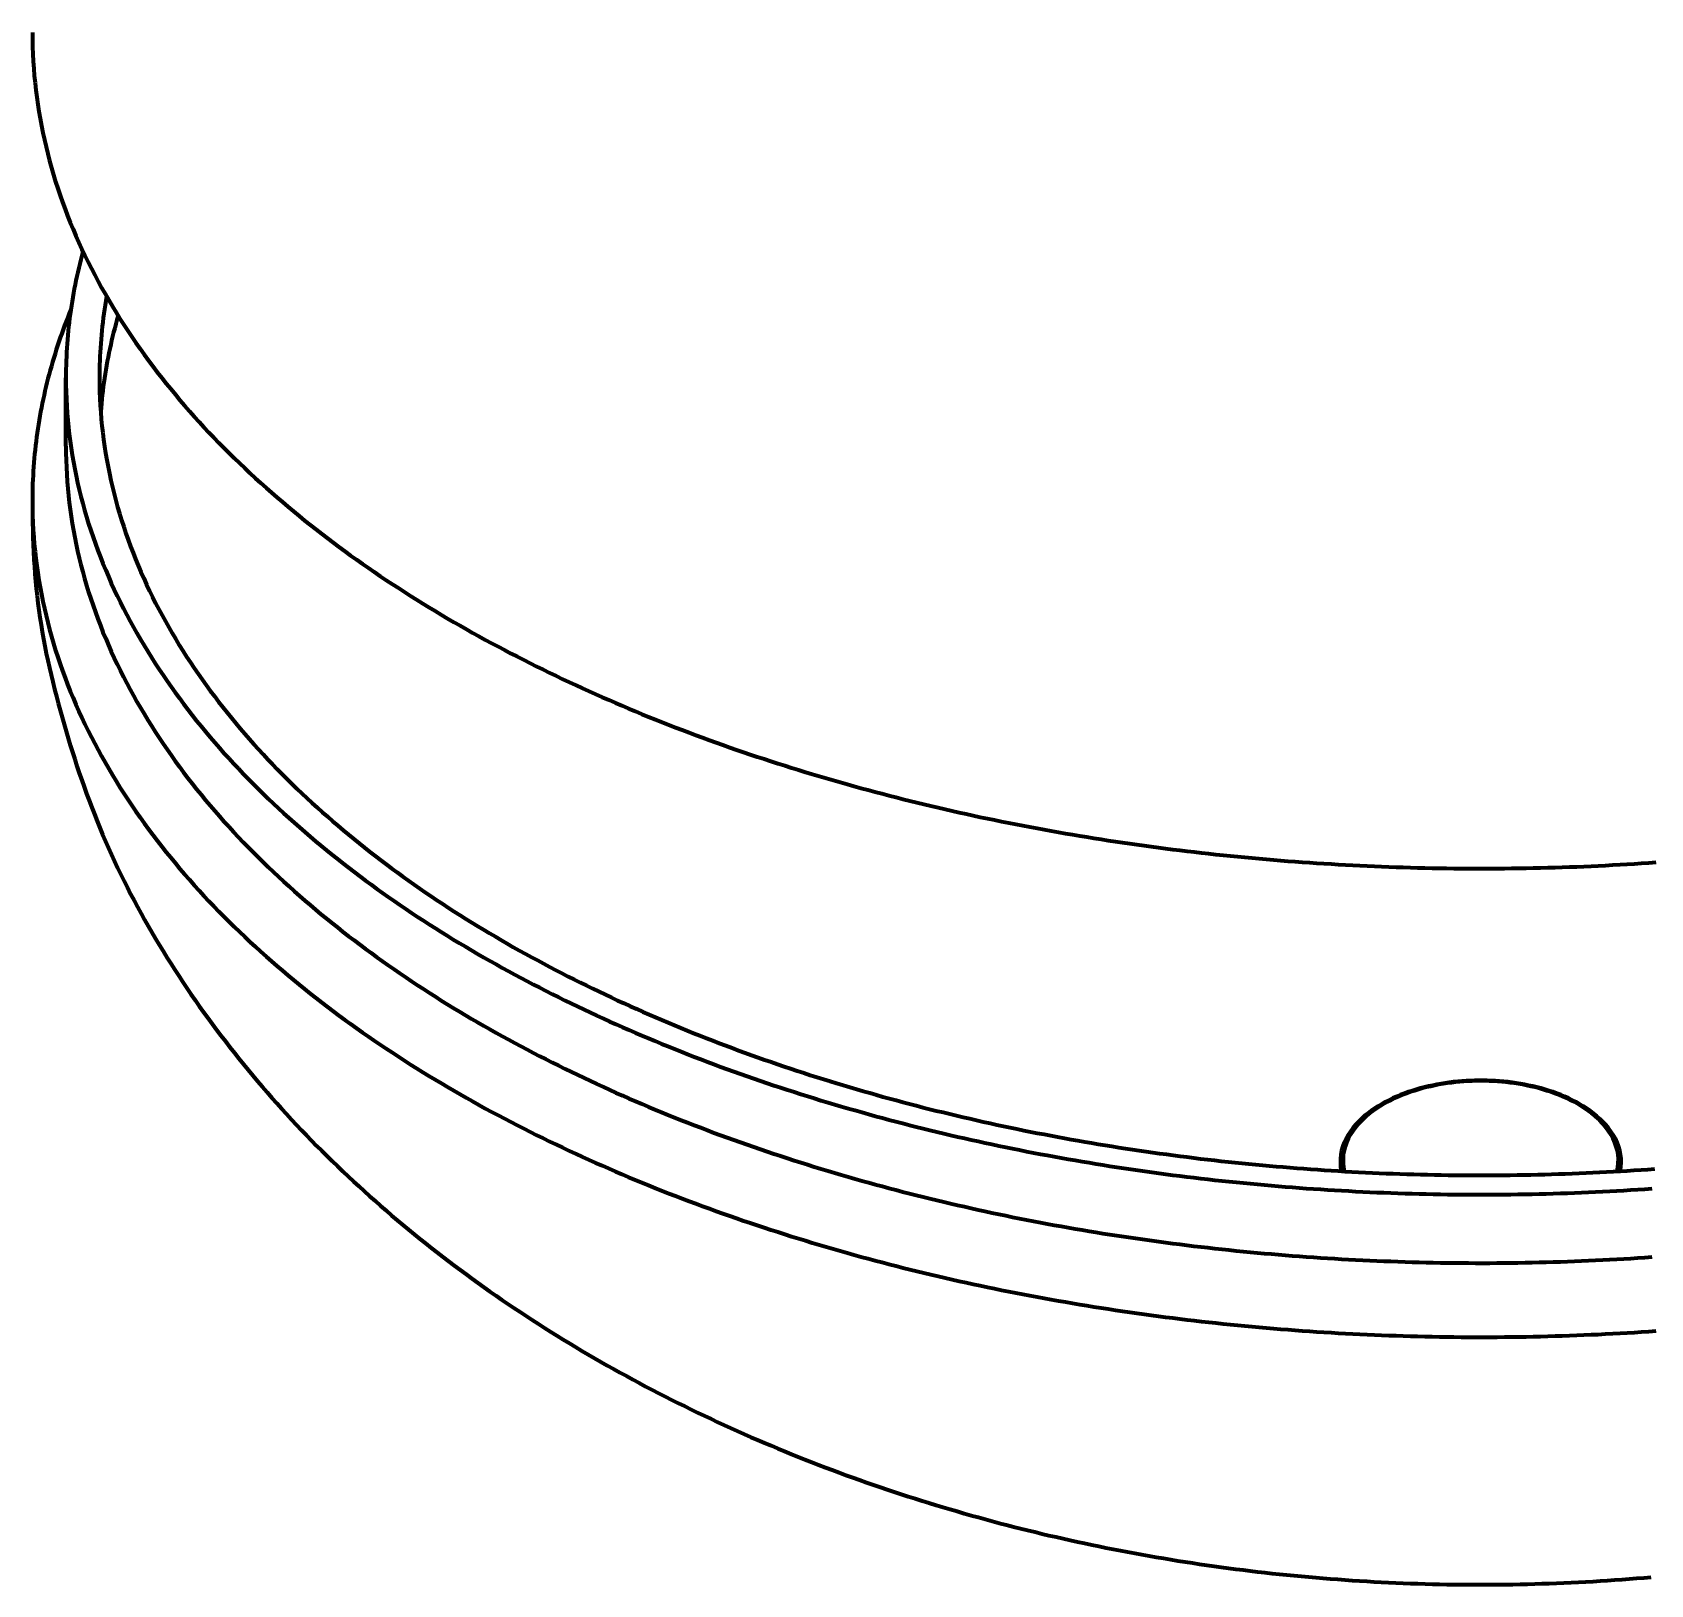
# Model space of a CAD drawing. Header units: millimetres. Extents: x 0 to 420, y 0 to 297.
# Drawn here: x 110.89 to 141.78, y 65.19 to 94.82 of the extents above; entities that cross this region are included whole.
import ezdxf

# ---------------------------------------------------------------- set-up
doc = ezdxf.new("R2010")
doc.units = ezdxf.units.MM
doc.layers.add('01-VISIBLE', color=7, linetype='CONTINUOUS', lineweight=70)

msp = doc.modelspace()

# ---------------------------------------------------------------- linework, layer by layer
at = {"layer": '01-VISIBLE'}
msp.add_line((111.526, 86.921), (111.526, 88.228), dxfattribs=at)
for points in [[(110.886, 94.823), (110.887, 94.685), (110.89, 94.547), (110.895, 94.409), (110.902, 94.271), (110.911, 94.134), (110.923, 93.996), (110.936, 93.859), (110.951, 93.722), (110.969, 93.585), (110.988, 93.448), (111.01, 93.312), (111.033, 93.176), (111.059, 93.04), (111.086, 92.905), (111.115, 92.77), (111.146, 92.636), (111.179, 92.502), (111.214, 92.368), (111.251, 92.235), (111.29, 92.103), (111.33, 91.971), (111.373, 91.84), (111.417, 91.709), (111.463, 91.579), (111.51, 91.449), (111.559, 91.32), (111.61, 91.192), (111.663, 91.065), (111.717, 90.938), (111.773, 90.811), (111.83, 90.686), (111.889, 90.561), (111.95, 90.437), (112.012, 90.314), (112.075, 90.191), (112.14, 90.069), (112.206, 89.948), (112.274, 89.828), (112.343, 89.709), (112.413, 89.59), (112.485, 89.472), (112.558, 89.355), (112.632, 89.239), (112.708, 89.123), (112.785, 89.009), (112.863, 88.895), (112.942, 88.782), (113.022, 88.67), (113.104, 88.558), (113.186, 88.448), (113.27, 88.338), (113.355, 88.229), (113.44, 88.121), (113.527, 88.014), (113.615, 87.907), (113.704, 87.802), (113.793, 87.697), (113.884, 87.593), (113.976, 87.49), (114.068, 87.387), (114.162, 87.286), (114.256, 87.185), (114.351, 87.085), (114.447, 86.986), (114.544, 86.888), (114.641, 86.79), (114.74, 86.693), (114.839, 86.597), (114.939, 86.502), (115.039, 86.408), (115.141, 86.314), (115.243, 86.221), (115.346, 86.129), (115.449, 86.038), (115.553, 85.947), (115.658, 85.858), (115.763, 85.768), (115.87, 85.68), (115.976, 85.593), (116.083, 85.506), (116.191, 85.42), (116.3, 85.335), (116.409, 85.25), (116.518, 85.166), (116.629, 85.083), (116.739, 85.001), (116.85, 84.919), (116.962, 84.838), (117.074, 84.758), (117.187, 84.678), (117.3, 84.599), (117.414, 84.521), (117.528, 84.443), (117.643, 84.367), (117.758, 84.29), (117.873, 84.215), (117.989, 84.14), (118.106, 84.066), (118.222, 83.993), (118.34, 83.92), (118.457, 83.848), (118.575, 83.776), (118.694, 83.705), (118.812, 83.635), (118.932, 83.565), (119.051, 83.496), (119.171, 83.428), (119.291, 83.36), (119.412, 83.293), (119.533, 83.227), (119.654, 83.161), (119.776, 83.096), (119.898, 83.031), (120.02, 82.967), (120.142, 82.904), (120.265, 82.841), (120.388, 82.779), (120.512, 82.717), (120.636, 82.656), (120.76, 82.595), (120.884, 82.536), (121.008, 82.476), (121.133, 82.418), (121.258, 82.359), (121.384, 82.302), (121.509, 82.245), (121.635, 82.188), (121.762, 82.132), (121.888, 82.077), (122.015, 82.022), (122.141, 81.968), (122.269, 81.914), (122.396, 81.861), (122.523, 81.808), (122.651, 81.756), (122.779, 81.705), (122.907, 81.654), (123.036, 81.603), (123.164, 81.553), (123.293, 81.504), (123.422, 81.455), (123.552, 81.407), (123.681, 81.359), (123.811, 81.311), (123.94, 81.264), (124.07, 81.218), (124.2, 81.172), (124.331, 81.127), (124.461, 81.082), (124.592, 81.038), (124.723, 80.994), (124.854, 80.951), (124.985, 80.908), (125.116, 80.865), (125.248, 80.824), (125.379, 80.782), (125.511, 80.741), (125.643, 80.701), (125.775, 80.661), (125.907, 80.621), (126.04, 80.582), (126.172, 80.544), (126.305, 80.506), (126.438, 80.468), (126.571, 80.431), (126.704, 80.395), (126.837, 80.359), (126.97, 80.323), (127.104, 80.288), (127.237, 80.253), (127.371, 80.219), (127.504, 80.185), (127.638, 80.151), (127.772, 80.118), (127.906, 80.086), (128.041, 80.054), (128.175, 80.022), (128.309, 79.991), (128.444, 79.96), (128.579, 79.93), (128.713, 79.9), (128.848, 79.871), (128.983, 79.842), (129.118, 79.814), (129.253, 79.786), (129.388, 79.758), (129.524, 79.731), (129.659, 79.704), (129.795, 79.678), (129.93, 79.652), (130.066, 79.627), (130.201, 79.602), (130.337, 79.577), (130.473, 79.553), (130.609, 79.529), (130.745, 79.506), (130.881, 79.483), (131.017, 79.461), (131.153, 79.439), (131.29, 79.417), (131.426, 79.396), (131.562, 79.375), (131.699, 79.355), (131.836, 79.335), (131.972, 79.316), (132.109, 79.296), (132.245, 79.278), (132.382, 79.26), (132.519, 79.242), (132.656, 79.224), (132.793, 79.207), (132.93, 79.191), (133.067, 79.175), (133.204, 79.159), (133.341, 79.143), (133.478, 79.129), (133.616, 79.114), (133.753, 79.1), (133.89, 79.086), (134.027, 79.073), (134.165, 79.06), (134.302, 79.047), (134.44, 79.035), (134.577, 79.024), (134.715, 79.012), (134.852, 79.002), (134.99, 78.991), (135.127, 78.981), (135.265, 78.971), (135.403, 78.962), (135.541, 78.953), (135.678, 78.945), (135.816, 78.937), (135.954, 78.929), (136.092, 78.922), (136.229, 78.915), (136.367, 78.908), (136.505, 78.902), (136.643, 78.897), (136.781, 78.891), (136.919, 78.887), (137.057, 78.882), (137.195, 78.878), (137.332, 78.874), (137.47, 78.871), (137.608, 78.868), (137.746, 78.866), (137.884, 78.864), (138.022, 78.862), (138.16, 78.861), (138.298, 78.86), (138.436, 78.859), (138.574, 78.859), (138.712, 78.86), (138.85, 78.86), (138.988, 78.861), (139.126, 78.863), (139.264, 78.865), (139.402, 78.867), (139.54, 78.87), (139.678, 78.873), (139.816, 78.876), (139.954, 78.88), (140.092, 78.885), (140.23, 78.889), (140.368, 78.894), (140.505, 78.9), (140.643, 78.906), (140.781, 78.912), (140.919, 78.919), (141.057, 78.926), (141.195, 78.933), (141.332, 78.941), (141.47, 78.949), (141.608, 78.958), (141.745, 78.967), (141.883, 78.977)], [(111.851, 90.641), (111.83, 90.563), (111.81, 90.484), (111.79, 90.405), (111.771, 90.326), (111.753, 90.246), (111.735, 90.167), (111.718, 90.087), (111.702, 90.007), (111.686, 89.927), (111.672, 89.847), (111.658, 89.767), (111.644, 89.687), (111.631, 89.607), (111.619, 89.526), (111.608, 89.445), (111.597, 89.365), (111.588, 89.284), (111.578, 89.203), (111.57, 89.122), (111.562, 89.041), (111.555, 88.96), (111.549, 88.879), (111.544, 88.797), (111.539, 88.716), (111.535, 88.635), (111.531, 88.553), (111.529, 88.472), (111.527, 88.391), (111.526, 88.309), (111.526, 88.228)], [(112.303, 89.778), (112.289, 89.697), (112.275, 89.616), (112.263, 89.535), (112.251, 89.454), (112.24, 89.373), (112.23, 89.291), (112.22, 89.21), (112.212, 89.128), (112.204, 89.047), (112.197, 88.965), (112.19, 88.883), (112.184, 88.801), (112.179, 88.72), (112.175, 88.638), (112.172, 88.556), (112.169, 88.474), (112.167, 88.392), (112.166, 88.31), (112.166, 88.228)], [(111.62, 89.531), (111.59, 89.456), (111.56, 89.38), (111.53, 89.304), (111.502, 89.227), (111.474, 89.151), (111.446, 89.074), (111.419, 88.997), (111.393, 88.92), (111.367, 88.843), (111.342, 88.765), (111.318, 88.687), (111.294, 88.609), (111.271, 88.531), (111.248, 88.453), (111.226, 88.374), (111.205, 88.295), (111.184, 88.216), (111.164, 88.137), (111.145, 88.058), (111.126, 87.979), (111.108, 87.899), (111.091, 87.819), (111.075, 87.739), (111.059, 87.659), (111.043, 87.579), (111.029, 87.499), (111.015, 87.419), (111.002, 87.338), (110.989, 87.258), (110.977, 87.177), (110.966, 87.096), (110.956, 87.015), (110.946, 86.934), (110.937, 86.853), (110.929, 86.772), (110.922, 86.691), (110.915, 86.61), (110.909, 86.528), (110.903, 86.447), (110.899, 86.365), (110.895, 86.284), (110.891, 86.202), (110.889, 86.121), (110.887, 86.039), (110.886, 85.958), (110.886, 85.876)], [(112.521, 89.414), (112.499, 89.335), (112.478, 89.257), (112.457, 89.178), (112.437, 89.099), (112.417, 89.02), (112.399, 88.941), (112.381, 88.862), (112.363, 88.782), (112.347, 88.702), (112.331, 88.623), (112.316, 88.543), (112.301, 88.463), (112.287, 88.382), (112.274, 88.302), (112.262, 88.222), (112.25, 88.141), (112.239, 88.06), (112.229, 87.98), (112.22, 87.899), (112.211, 87.818), (112.203, 87.737), (112.196, 87.656), (112.19, 87.575)], [(111.526, 88.228), (111.527, 88.093), (111.53, 87.958), (111.535, 87.824), (111.542, 87.689), (111.551, 87.554), (111.562, 87.42), (111.575, 87.286), (111.59, 87.152), (111.607, 87.018), (111.626, 86.885), (111.647, 86.752), (111.67, 86.619), (111.695, 86.486), (111.721, 86.354), (111.75, 86.222), (111.78, 86.091), (111.813, 85.96), (111.847, 85.83), (111.883, 85.7), (111.921, 85.571), (111.96, 85.442), (112.001, 85.313), (112.044, 85.186), (112.089, 85.059), (112.136, 84.932), (112.184, 84.806), (112.233, 84.681), (112.285, 84.556), (112.338, 84.432), (112.392, 84.309), (112.448, 84.186), (112.506, 84.065), (112.565, 83.943), (112.625, 83.823), (112.687, 83.703), (112.751, 83.584), (112.816, 83.466), (112.882, 83.349), (112.949, 83.232), (113.018, 83.116), (113.088, 83.001), (113.159, 82.886), (113.232, 82.773), (113.306, 82.66), (113.381, 82.548), (113.457, 82.437), (113.534, 82.327), (113.613, 82.217), (113.692, 82.108), (113.773, 82), (113.855, 81.893), (113.937, 81.786), (114.021, 81.681), (114.106, 81.576), (114.192, 81.472), (114.278, 81.369), (114.366, 81.267), (114.455, 81.165), (114.544, 81.064), (114.635, 80.964), (114.726, 80.865), (114.818, 80.766), (114.911, 80.669), (115.005, 80.572), (115.099, 80.476), (115.194, 80.381), (115.291, 80.286), (115.387, 80.192), (115.485, 80.099), (115.583, 80.007), (115.682, 79.916), (115.782, 79.825), (115.882, 79.735), (115.983, 79.646), (116.085, 79.557), (116.188, 79.47), (116.291, 79.383), (116.394, 79.297), (116.498, 79.211), (116.603, 79.126), (116.709, 79.042), (116.814, 78.959), (116.921, 78.876), (117.028, 78.794), (117.136, 78.713), (117.244, 78.633), (117.352, 78.553), (117.461, 78.474), (117.571, 78.395), (117.681, 78.318), (117.792, 78.24), (117.903, 78.164), (118.014, 78.088), (118.126, 78.013), (118.239, 77.939), (118.352, 77.865), (118.465, 77.792), (118.579, 77.72), (118.693, 77.648), (118.807, 77.577), (118.922, 77.506), (119.037, 77.436), (119.153, 77.367), (119.269, 77.299), (119.385, 77.231), (119.502, 77.163), (119.619, 77.097), (119.737, 77.03), (119.854, 76.965), (119.973, 76.9), (120.091, 76.836), (120.21, 76.772), (120.329, 76.709), (120.448, 76.646), (120.568, 76.584), (120.688, 76.523), (120.808, 76.462), (120.929, 76.402), (121.05, 76.342), (121.171, 76.283), (121.292, 76.225), (121.414, 76.167), (121.536, 76.109), (121.658, 76.053), (121.781, 75.996), (121.904, 75.941), (122.027, 75.886), (122.15, 75.831), (122.273, 75.777), (122.397, 75.723), (122.521, 75.67), (122.645, 75.618), (122.769, 75.566), (122.894, 75.514), (123.019, 75.464), (123.144, 75.413), (123.269, 75.363), (123.395, 75.314), (123.52, 75.265), (123.646, 75.217), (123.772, 75.169), (123.898, 75.122), (124.025, 75.075), (124.151, 75.029), (124.278, 74.983), (124.405, 74.938), (124.532, 74.893), (124.66, 74.849), (124.787, 74.805), (124.915, 74.762), (125.042, 74.719), (125.17, 74.676), (125.299, 74.635), (125.427, 74.593), (125.555, 74.552), (125.684, 74.512), (125.813, 74.472), (125.941, 74.432), (126.071, 74.393), (126.2, 74.355), (126.329, 74.317), (126.458, 74.279), (126.588, 74.242), (126.718, 74.205), (126.848, 74.169), (126.977, 74.133), (127.108, 74.098), (127.238, 74.063), (127.368, 74.029), (127.499, 73.995), (127.629, 73.961), (127.76, 73.928), (127.891, 73.896), (128.021, 73.864), (128.152, 73.832), (128.284, 73.8), (128.415, 73.77), (128.546, 73.739), (128.678, 73.709), (128.809, 73.68), (128.941, 73.651), (129.072, 73.622), (129.204, 73.594), (129.336, 73.566), (129.468, 73.539), (129.6, 73.512), (129.732, 73.485), (129.865, 73.459), (129.997, 73.433), (130.129, 73.408), (130.262, 73.383), (130.394, 73.359), (130.527, 73.335), (130.66, 73.311), (130.792, 73.288), (130.925, 73.265), (131.058, 73.243), (131.191, 73.221), (131.324, 73.2), (131.457, 73.178), (131.591, 73.158), (131.724, 73.138), (131.857, 73.118), (131.991, 73.098), (132.124, 73.079), (132.258, 73.061), (132.391, 73.042), (132.525, 73.025), (132.658, 73.007), (132.792, 72.99), (132.926, 72.974), (133.06, 72.957), (133.194, 72.942), (133.327, 72.926), (133.461, 72.911), (133.595, 72.897), (133.729, 72.882), (133.864, 72.869), (133.998, 72.855), (134.132, 72.842), (134.266, 72.83), (134.4, 72.817), (134.535, 72.806), (134.669, 72.794), (134.803, 72.783), (134.938, 72.773), (135.072, 72.762), (135.206, 72.752), (135.341, 72.743), (135.475, 72.734), (135.61, 72.725), (135.744, 72.717), (135.879, 72.709), (136.014, 72.702), (136.148, 72.695), (136.283, 72.688), (136.417, 72.682), (136.552, 72.676), (136.687, 72.67), (136.821, 72.665), (136.956, 72.66), (137.091, 72.656), (137.226, 72.652), (137.36, 72.648), (137.495, 72.645), (137.63, 72.642), (137.765, 72.64), (137.899, 72.638), (138.034, 72.636), (138.169, 72.635), (138.304, 72.634), (138.439, 72.634), (138.573, 72.634), (138.708, 72.634), (138.843, 72.635), (138.978, 72.636), (139.112, 72.637), (139.247, 72.639), (139.382, 72.641), (139.517, 72.644), (139.652, 72.647), (139.786, 72.65), (139.921, 72.654), (140.056, 72.658), (140.19, 72.663), (140.325, 72.668), (140.46, 72.673), (140.595, 72.679), (140.729, 72.685), (140.864, 72.692), (140.998, 72.698), (141.133, 72.706), (141.268, 72.713), (141.402, 72.722), (141.537, 72.73), (141.671, 72.739), (141.806, 72.748)], [(112.166, 88.228), (112.167, 88.096), (112.17, 87.965), (112.174, 87.833), (112.181, 87.702), (112.19, 87.57), (112.201, 87.439), (112.214, 87.308), (112.228, 87.177), (112.245, 87.047), (112.264, 86.917), (112.284, 86.787), (112.306, 86.657), (112.33, 86.528), (112.357, 86.399), (112.384, 86.27), (112.414, 86.142), (112.446, 86.014), (112.479, 85.887), (112.514, 85.76), (112.551, 85.634), (112.59, 85.508), (112.63, 85.383), (112.672, 85.258), (112.716, 85.134), (112.761, 85.01), (112.808, 84.887), (112.857, 84.765), (112.907, 84.643), (112.959, 84.522), (113.012, 84.402), (113.066, 84.282), (113.123, 84.163), (113.18, 84.045), (113.239, 83.927), (113.3, 83.81), (113.362, 83.694), (113.425, 83.579), (113.49, 83.464), (113.555, 83.35), (113.623, 83.237), (113.691, 83.125), (113.761, 83.013), (113.831, 82.902), (113.904, 82.792), (113.977, 82.683), (114.051, 82.574), (114.127, 82.466), (114.203, 82.359), (114.281, 82.253), (114.36, 82.148), (114.439, 82.043), (114.52, 81.939), (114.602, 81.836), (114.685, 81.734), (114.769, 81.632), (114.853, 81.531), (114.939, 81.431), (115.025, 81.332), (115.113, 81.234), (115.201, 81.136), (115.29, 81.039), (115.38, 80.943), (115.471, 80.848), (115.562, 80.753), (115.654, 80.66), (115.747, 80.567), (115.841, 80.474), (115.936, 80.383), (116.031, 80.292), (116.127, 80.202), (116.224, 80.113), (116.321, 80.024), (116.419, 79.936), (116.518, 79.849), (116.617, 79.763), (116.717, 79.677), (116.818, 79.592), (116.919, 79.508), (117.021, 79.425), (117.123, 79.342), (117.226, 79.26), (117.329, 79.179), (117.433, 79.098), (117.538, 79.018), (117.643, 78.939), (117.748, 78.86), (117.854, 78.782), (117.961, 78.705), (118.068, 78.628), (118.175, 78.552), (118.283, 78.477), (118.392, 78.403), (118.501, 78.329), (118.61, 78.255), (118.72, 78.183), (118.83, 78.111), (118.94, 78.039), (119.051, 77.969), (119.163, 77.899), (119.275, 77.829), (119.387, 77.76), (119.499, 77.692), (119.612, 77.625), (119.725, 77.558), (119.839, 77.491), (119.953, 77.425), (120.067, 77.36), (120.182, 77.296), (120.297, 77.232), (120.412, 77.168), (120.528, 77.106), (120.644, 77.043), (120.76, 76.982), (120.877, 76.921), (120.994, 76.86), (121.111, 76.8), (121.228, 76.741), (121.346, 76.682), (121.464, 76.624), (121.582, 76.566), (121.701, 76.509), (121.82, 76.453), (121.939, 76.397), (122.058, 76.341), (122.178, 76.286), (122.298, 76.232), (122.418, 76.178), (122.538, 76.125), (122.659, 76.072), (122.779, 76.02), (122.9, 75.968), (123.022, 75.917), (123.143, 75.866), (123.265, 75.816), (123.387, 75.766), (123.509, 75.717), (123.631, 75.668), (123.753, 75.62), (123.876, 75.572), (123.999, 75.525), (124.122, 75.479), (124.245, 75.432), (124.369, 75.387), (124.492, 75.342), (124.616, 75.297), (124.74, 75.253), (124.864, 75.209), (124.988, 75.166), (125.113, 75.123), (125.237, 75.081), (125.362, 75.039), (125.487, 74.998), (125.612, 74.957), (125.737, 74.916), (125.863, 74.876), (125.988, 74.837), (126.114, 74.798), (126.24, 74.759), (126.366, 74.721), (126.492, 74.684), (126.618, 74.646), (126.745, 74.61), (126.871, 74.573), (126.998, 74.538), (127.124, 74.502), (127.251, 74.467), (127.378, 74.433), (127.505, 74.399), (127.633, 74.365), (127.76, 74.332), (127.888, 74.299), (128.015, 74.267), (128.143, 74.235), (128.271, 74.204), (128.399, 74.173), (128.527, 74.142), (128.655, 74.112), (128.783, 74.083), (128.911, 74.053), (129.04, 74.024), (129.168, 73.996), (129.297, 73.968), (129.425, 73.94), (129.554, 73.913), (129.683, 73.887), (129.812, 73.86), (129.941, 73.834), (130.07, 73.809), (130.199, 73.784), (130.328, 73.759), (130.458, 73.735), (130.587, 73.711), (130.717, 73.688), (130.846, 73.665), (130.976, 73.642), (131.106, 73.62), (131.235, 73.598), (131.365, 73.577), (131.495, 73.556), (131.625, 73.535), (131.755, 73.515), (131.885, 73.495), (132.015, 73.476), (132.146, 73.457), (132.276, 73.438), (132.406, 73.42), (132.537, 73.402), (132.667, 73.385), (132.798, 73.368), (132.928, 73.351), (133.059, 73.335), (133.189, 73.319), (133.32, 73.304), (133.451, 73.289), (133.582, 73.274), (133.712, 73.26), (133.843, 73.246), (133.974, 73.233), (134.105, 73.219), (134.236, 73.207), (134.367, 73.194), (134.498, 73.183), (134.629, 73.171), (134.76, 73.16), (134.892, 73.149), (135.023, 73.139), (135.154, 73.129), (135.285, 73.119), (135.417, 73.11), (135.548, 73.101), (135.679, 73.093), (135.811, 73.085), (135.942, 73.077), (136.073, 73.07), (136.205, 73.063), (136.336, 73.056), (136.468, 73.05), (136.599, 73.044), (136.731, 73.039), (136.862, 73.034), (136.994, 73.029), (137.125, 73.025), (137.257, 73.021), (137.388, 73.017), (137.52, 73.014), (137.651, 73.012), (137.783, 73.009), (137.914, 73.007), (138.046, 73.006), (138.178, 73.004), (138.309, 73.004), (138.441, 73.003), (138.572, 73.003), (138.704, 73.003), (138.836, 73.004), (138.967, 73.005), (139.099, 73.006), (139.23, 73.008), (139.362, 73.011), (139.494, 73.013), (139.625, 73.016), (139.757, 73.019), (139.888, 73.023), (140.02, 73.027), (140.151, 73.032), (140.283, 73.036), (140.414, 73.042), (140.546, 73.047), (140.677, 73.053), (140.809, 73.06), (140.94, 73.066), (141.072, 73.074), (141.203, 73.081), (141.334, 73.089), (141.466, 73.097), (141.597, 73.106), (141.728, 73.115), (141.859, 73.124)], [(111.526, 86.921), (111.527, 86.787), (111.53, 86.652), (111.535, 86.517), (111.542, 86.383), (111.551, 86.248), (111.562, 86.114), (111.575, 85.98), (111.59, 85.846), (111.607, 85.712), (111.626, 85.578), (111.647, 85.445), (111.67, 85.312), (111.695, 85.18), (111.721, 85.048), (111.75, 84.916), (111.78, 84.785), (111.813, 84.654), (111.847, 84.524), (111.883, 84.394), (111.921, 84.264), (111.96, 84.135), (112.001, 84.007), (112.044, 83.879), (112.089, 83.752), (112.136, 83.626), (112.184, 83.5), (112.233, 83.374), (112.285, 83.25), (112.338, 83.126), (112.392, 83.003), (112.448, 82.88), (112.506, 82.758), (112.565, 82.637), (112.625, 82.517), (112.687, 82.397), (112.751, 82.278), (112.816, 82.16), (112.882, 82.042), (112.949, 81.926), (113.018, 81.81), (113.088, 81.694), (113.159, 81.58), (113.232, 81.467), (113.306, 81.354), (113.381, 81.242), (113.457, 81.131), (113.534, 81.02), (113.613, 80.911), (113.692, 80.802), (113.773, 80.694), (113.855, 80.586), (113.937, 80.48), (114.021, 80.375), (114.106, 80.27), (114.192, 80.166), (114.278, 80.063), (114.366, 79.96), (114.455, 79.859), (114.544, 79.758), (114.635, 79.658), (114.726, 79.559), (114.818, 79.46), (114.911, 79.362), (115.005, 79.266), (115.099, 79.17), (115.194, 79.074), (115.291, 78.98), (115.387, 78.886), (115.485, 78.793), (115.583, 78.701), (115.682, 78.609), (115.782, 78.519), (115.882, 78.429), (115.983, 78.34), (116.085, 78.251), (116.188, 78.163), (116.291, 78.076), (116.394, 77.99), (116.498, 77.905), (116.603, 77.82), (116.709, 77.736), (116.814, 77.653), (116.921, 77.57), (117.028, 77.488), (117.136, 77.407), (117.244, 77.326), (117.352, 77.246), (117.461, 77.167), (117.571, 77.089), (117.681, 77.011), (117.792, 76.934), (117.903, 76.858), (118.014, 76.782), (118.126, 76.707), (118.239, 76.633), (118.352, 76.559), (118.465, 76.486), (118.579, 76.413), (118.693, 76.342), (118.807, 76.27), (118.922, 76.2), (119.037, 76.13), (119.153, 76.061), (119.269, 75.992), (119.385, 75.924), (119.502, 75.857), (119.619, 75.79), (119.737, 75.724), (119.854, 75.658), (119.973, 75.594), (120.091, 75.529), (120.21, 75.466), (120.329, 75.402), (120.448, 75.34), (120.568, 75.278), (120.688, 75.217), (120.808, 75.156), (120.929, 75.096), (121.05, 75.036), (121.171, 74.977), (121.292, 74.918), (121.414, 74.86), (121.536, 74.803), (121.658, 74.746), (121.781, 74.69), (121.904, 74.634), (122.027, 74.579), (122.15, 74.524), (122.273, 74.47), (122.397, 74.417), (122.521, 74.364), (122.645, 74.311), (122.769, 74.259), (122.894, 74.208), (123.019, 74.157), (123.144, 74.107), (123.269, 74.057), (123.395, 74.008), (123.52, 73.959), (123.646, 73.911), (123.772, 73.863), (123.898, 73.815), (124.025, 73.769), (124.151, 73.722), (124.278, 73.677), (124.405, 73.631), (124.532, 73.587), (124.66, 73.542), (124.787, 73.499), (124.915, 73.455), (125.042, 73.412), (125.17, 73.37), (125.299, 73.328), (125.427, 73.287), (125.555, 73.246), (125.684, 73.205), (125.813, 73.166), (125.941, 73.126), (126.071, 73.087), (126.2, 73.049), (126.329, 73.01), (126.458, 72.973), (126.588, 72.936), (126.718, 72.899), (126.848, 72.863), (126.977, 72.827), (127.108, 72.792), (127.238, 72.757), (127.368, 72.722), (127.499, 72.688), (127.629, 72.655), (127.76, 72.622), (127.891, 72.589), (128.021, 72.557), (128.152, 72.525), (128.284, 72.494), (128.415, 72.463), (128.546, 72.433), (128.678, 72.403), (128.809, 72.373), (128.941, 72.344), (129.072, 72.316), (129.204, 72.287), (129.336, 72.26), (129.468, 72.232), (129.6, 72.205), (129.732, 72.179), (129.865, 72.153), (129.997, 72.127), (130.129, 72.102), (130.262, 72.077), (130.394, 72.052), (130.527, 72.028), (130.66, 72.005), (130.792, 71.982), (130.925, 71.959), (131.058, 71.937), (131.191, 71.915), (131.324, 71.893), (131.457, 71.872), (131.591, 71.851), (131.724, 71.831), (131.857, 71.811), (131.991, 71.792), (132.124, 71.773), (132.258, 71.754), (132.391, 71.736), (132.525, 71.718), (132.658, 71.701), (132.792, 71.684), (132.926, 71.667), (133.06, 71.651), (133.194, 71.635), (133.327, 71.62), (133.461, 71.605), (133.595, 71.59), (133.729, 71.576), (133.864, 71.562), (133.998, 71.549), (134.132, 71.536), (134.266, 71.523), (134.4, 71.511), (134.535, 71.499), (134.669, 71.488), (134.803, 71.477), (134.938, 71.466), (135.072, 71.456), (135.206, 71.446), (135.341, 71.437), (135.475, 71.428), (135.61, 71.419), (135.744, 71.411), (135.879, 71.403), (136.014, 71.395), (136.148, 71.388), (136.283, 71.381), (136.417, 71.375), (136.552, 71.369), (136.687, 71.364), (136.821, 71.359), (136.956, 71.354), (137.091, 71.349), (137.226, 71.345), (137.36, 71.342), (137.495, 71.339), (137.63, 71.336), (137.765, 71.333), (137.899, 71.331), (138.034, 71.33), (138.169, 71.329), (138.304, 71.328), (138.439, 71.327), (138.573, 71.327), (138.708, 71.327), (138.843, 71.328), (138.978, 71.329), (139.112, 71.331), (139.247, 71.333), (139.382, 71.335), (139.517, 71.337), (139.652, 71.34), (139.786, 71.344), (139.921, 71.348), (140.056, 71.352), (140.19, 71.356), (140.325, 71.361), (140.46, 71.367), (140.595, 71.373), (140.729, 71.379), (140.864, 71.385), (140.998, 71.392), (141.133, 71.399), (141.268, 71.407), (141.402, 71.415), (141.537, 71.424), (141.671, 71.433), (141.806, 71.442)], [(110.886, 85.876), (110.887, 85.738), (110.89, 85.6), (110.895, 85.462), (110.902, 85.325), (110.911, 85.187), (110.923, 85.049), (110.936, 84.912), (110.951, 84.775), (110.969, 84.638), (110.988, 84.501), (111.01, 84.365), (111.033, 84.229), (111.059, 84.094), (111.086, 83.958), (111.115, 83.823), (111.146, 83.689), (111.179, 83.555), (111.214, 83.422), (111.251, 83.289), (111.29, 83.156), (111.33, 83.024), (111.373, 82.893), (111.417, 82.762), (111.463, 82.632), (111.51, 82.502), (111.559, 82.374), (111.61, 82.245), (111.663, 82.118), (111.717, 81.991), (111.773, 81.865), (111.83, 81.739), (111.889, 81.614), (111.95, 81.49), (112.012, 81.367), (112.075, 81.245), (112.14, 81.123), (112.206, 81.002), (112.274, 80.881), (112.343, 80.762), (112.413, 80.643), (112.485, 80.525), (112.558, 80.408), (112.632, 80.292), (112.708, 80.177), (112.785, 80.062), (112.863, 79.948), (112.942, 79.835), (113.022, 79.723), (113.104, 79.612), (113.186, 79.501), (113.27, 79.391), (113.355, 79.282), (113.44, 79.174), (113.527, 79.067), (113.615, 78.961), (113.704, 78.855), (113.793, 78.75), (113.884, 78.646), (113.976, 78.543), (114.068, 78.441), (114.162, 78.339), (114.256, 78.238), (114.351, 78.138), (114.447, 78.039), (114.544, 77.941), (114.641, 77.843), (114.74, 77.746), (114.839, 77.65), (114.939, 77.555), (115.039, 77.461), (115.141, 77.367), (115.243, 77.274), (115.346, 77.182), (115.449, 77.091), (115.553, 77.001), (115.658, 76.911), (115.763, 76.822), (115.87, 76.733), (115.976, 76.646), (116.083, 76.559), (116.191, 76.473), (116.3, 76.388), (116.409, 76.303), (116.518, 76.219), (116.629, 76.136), (116.739, 76.054), (116.85, 75.972), (116.962, 75.891), (117.074, 75.811), (117.187, 75.731), (117.3, 75.652), (117.414, 75.574), (117.528, 75.497), (117.643, 75.42), (117.758, 75.344), (117.873, 75.268), (117.989, 75.193), (118.106, 75.119), (118.222, 75.046), (118.34, 74.973), (118.457, 74.901), (118.575, 74.829), (118.694, 74.758), (118.812, 74.688), (118.932, 74.619), (119.051, 74.55), (119.171, 74.481), (119.291, 74.414), (119.412, 74.347), (119.533, 74.28), (119.654, 74.214), (119.776, 74.149), (119.898, 74.084), (120.02, 74.02), (120.142, 73.957), (120.265, 73.894), (120.388, 73.832), (120.512, 73.77), (120.636, 73.709), (120.76, 73.649), (120.884, 73.589), (121.008, 73.53), (121.133, 73.471), (121.258, 73.413), (121.384, 73.355), (121.509, 73.298), (121.635, 73.242), (121.762, 73.186), (121.888, 73.13), (122.015, 73.075), (122.141, 73.021), (122.269, 72.968), (122.396, 72.914), (122.523, 72.862), (122.651, 72.81), (122.779, 72.758), (122.907, 72.707), (123.036, 72.657), (123.164, 72.607), (123.293, 72.557), (123.422, 72.508), (123.552, 72.46), (123.681, 72.412), (123.811, 72.365), (123.94, 72.318), (124.07, 72.271), (124.2, 72.226), (124.331, 72.18), (124.461, 72.135), (124.592, 72.091), (124.723, 72.047), (124.854, 72.004), (124.985, 71.961), (125.116, 71.919), (125.248, 71.877), (125.379, 71.835), (125.511, 71.794), (125.643, 71.754), (125.775, 71.714), (125.907, 71.675), (126.04, 71.636), (126.172, 71.597), (126.305, 71.559), (126.438, 71.522), (126.571, 71.485), (126.704, 71.448), (126.837, 71.412), (126.97, 71.376), (127.104, 71.341), (127.237, 71.306), (127.371, 71.272), (127.504, 71.238), (127.638, 71.205), (127.772, 71.172), (127.906, 71.139), (128.041, 71.107), (128.175, 71.076), (128.309, 71.044), (128.444, 71.014), (128.579, 70.983), (128.713, 70.954), (128.848, 70.924), (128.983, 70.895), (129.118, 70.867), (129.253, 70.839), (129.388, 70.811), (129.524, 70.784), (129.659, 70.757), (129.795, 70.731), (129.93, 70.705), (130.066, 70.68), (130.201, 70.655), (130.337, 70.63), (130.473, 70.606), (130.609, 70.583), (130.745, 70.559), (130.881, 70.536), (131.017, 70.514), (131.153, 70.492), (131.29, 70.47), (131.426, 70.449), (131.562, 70.428), (131.699, 70.408), (131.836, 70.388), (131.972, 70.369), (132.109, 70.35), (132.245, 70.331), (132.382, 70.313), (132.519, 70.295), (132.656, 70.278), (132.793, 70.261), (132.93, 70.244), (133.067, 70.228), (133.204, 70.212), (133.341, 70.197), (133.478, 70.182), (133.616, 70.167), (133.753, 70.153), (133.89, 70.139), (134.027, 70.126), (134.165, 70.113), (134.302, 70.101), (134.44, 70.089), (134.577, 70.077), (134.715, 70.066), (134.852, 70.055), (134.99, 70.044), (135.127, 70.034), (135.265, 70.025), (135.403, 70.015), (135.541, 70.006), (135.678, 69.998), (135.816, 69.99), (135.954, 69.982), (136.092, 69.975), (136.229, 69.968), (136.367, 69.962), (136.505, 69.956), (136.643, 69.95), (136.781, 69.945), (136.919, 69.94), (137.057, 69.935), (137.195, 69.931), (137.332, 69.928), (137.47, 69.924), (137.608, 69.921), (137.746, 69.919), (137.884, 69.917), (138.022, 69.915), (138.16, 69.914), (138.298, 69.913), (138.436, 69.913), (138.574, 69.913), (138.712, 69.913), (138.85, 69.914), (138.988, 69.915), (139.126, 69.916), (139.264, 69.918), (139.402, 69.92), (139.54, 69.923), (139.678, 69.926), (139.816, 69.93), (139.954, 69.934), (140.092, 69.938), (140.23, 69.942), (140.368, 69.948), (140.505, 69.953), (140.643, 69.959), (140.781, 69.965), (140.919, 69.972), (141.057, 69.979), (141.195, 69.986), (141.332, 69.994), (141.47, 70.003), (141.608, 70.011), (141.745, 70.02), (141.883, 70.03)], [(110.886, 85.876), (110.886, 85.737), (110.887, 85.597), (110.889, 85.458), (110.892, 85.318), (110.896, 85.179), (110.902, 85.04), (110.908, 84.9), (110.916, 84.761), (110.925, 84.622), (110.935, 84.483), (110.947, 84.344), (110.96, 84.205), (110.975, 84.066), (110.992, 83.928), (111.01, 83.789), (111.029, 83.651), (111.051, 83.513), (111.073, 83.376), (111.097, 83.238), (111.123, 83.101), (111.151, 82.965), (111.179, 82.828), (111.21, 82.692), (111.242, 82.556), (111.275, 82.421), (111.309, 82.285), (111.344, 82.15), (111.38, 82.016), (111.416, 81.881), (111.453, 81.746), (111.491, 81.612), (111.53, 81.478), (111.57, 81.345), (111.61, 81.211), (111.652, 81.078), (111.694, 80.945), (111.737, 80.812), (111.782, 80.68), (111.827, 80.548), (111.873, 80.417), (111.92, 80.285), (111.969, 80.155), (112.018, 80.024), (112.069, 79.894), (112.121, 79.765), (112.173, 79.636), (112.227, 79.507), (112.282, 79.379), (112.339, 79.251), (112.396, 79.124), (112.454, 78.997), (112.514, 78.871), (112.574, 78.745), (112.636, 78.62), (112.699, 78.496), (112.762, 78.372), (112.827, 78.248), (112.893, 78.125), (112.96, 78.003), (113.027, 77.881), (113.096, 77.759), (113.166, 77.639), (113.237, 77.518), (113.308, 77.399), (113.381, 77.28), (113.454, 77.161), (113.529, 77.043), (113.604, 76.926), (113.68, 76.809), (113.757, 76.692), (113.835, 76.577), (113.914, 76.461), (113.993, 76.347), (114.073, 76.233), (114.154, 76.119), (114.236, 76.006), (114.319, 75.894), (114.402, 75.782), (114.486, 75.67), (114.571, 75.56), (114.656, 75.449), (114.742, 75.34), (114.829, 75.231), (114.917, 75.122), (115.005, 75.014), (115.094, 74.907), (115.184, 74.8), (115.274, 74.694), (115.366, 74.588), (115.457, 74.483), (115.55, 74.379), (115.643, 74.275), (115.737, 74.172), (115.831, 74.069), (115.926, 73.967), (116.022, 73.866), (116.119, 73.765), (116.216, 73.665), (116.313, 73.565), (116.412, 73.466), (116.511, 73.368), (116.61, 73.27), (116.71, 73.173), (116.811, 73.077), (116.912, 72.981), (117.014, 72.886), (117.117, 72.791), (117.22, 72.697), (117.323, 72.604), (117.428, 72.511), (117.532, 72.419), (117.638, 72.327), (117.744, 72.236), (117.85, 72.146), (117.957, 72.057), (118.064, 71.968), (118.172, 71.879), (118.28, 71.791), (118.389, 71.704), (118.499, 71.618), (118.609, 71.532), (118.719, 71.447), (118.83, 71.362), (118.941, 71.278), (119.053, 71.194), (119.165, 71.112), (119.278, 71.029), (119.391, 70.948), (119.504, 70.867), (119.618, 70.786), (119.733, 70.706), (119.848, 70.627), (119.963, 70.549), (120.079, 70.471), (120.195, 70.393), (120.311, 70.317), (120.428, 70.24), (120.545, 70.165), (120.663, 70.09), (120.781, 70.015), (120.899, 69.942), (121.018, 69.869), (121.137, 69.796), (121.257, 69.724), (121.376, 69.653), (121.497, 69.582), (121.617, 69.512), (121.738, 69.442), (121.859, 69.373), (121.981, 69.305), (122.103, 69.237), (122.225, 69.17), (122.347, 69.103), (122.47, 69.037), (122.594, 68.972), (122.717, 68.907), (122.841, 68.843), (122.965, 68.779), (123.089, 68.716), (123.214, 68.653), (123.339, 68.591), (123.464, 68.53), (123.59, 68.469), (123.716, 68.409), (123.842, 68.35), (123.968, 68.291), (124.095, 68.232), (124.222, 68.174), (124.349, 68.117), (124.476, 68.06), (124.604, 68.004), (124.732, 67.949), (124.86, 67.894), (124.989, 67.84), (125.117, 67.786), (125.246, 67.733), (125.376, 67.68), (125.505, 67.628), (125.635, 67.576), (125.764, 67.525), (125.895, 67.475), (126.025, 67.425), (126.155, 67.376), (126.286, 67.327), (126.417, 67.279), (126.548, 67.232), (126.679, 67.185), (126.811, 67.138), (126.943, 67.092), (127.075, 67.047), (127.207, 67.002), (127.339, 66.958), (127.472, 66.915), (127.604, 66.872), (127.737, 66.829), (127.87, 66.787), (128.003, 66.746), (128.137, 66.705), (128.27, 66.665), (128.404, 66.625), (128.538, 66.586), (128.672, 66.547), (128.806, 66.509), (128.94, 66.472), (129.075, 66.435), (129.21, 66.398), (129.344, 66.363), (129.479, 66.327), (129.614, 66.293), (129.75, 66.258), (129.885, 66.225), (130.021, 66.192), (130.156, 66.159), (130.292, 66.127), (130.428, 66.096), (130.564, 66.065), (130.7, 66.034), (130.836, 66.004), (130.973, 65.975), (131.109, 65.946), (131.246, 65.918), (131.382, 65.891), (131.519, 65.863), (131.656, 65.837), (131.793, 65.811), (131.93, 65.785), (132.068, 65.76), (132.205, 65.736), (132.342, 65.712), (132.48, 65.689), (132.617, 65.666), (132.755, 65.643), (132.893, 65.622), (133.031, 65.6), (133.169, 65.58), (133.307, 65.56), (133.445, 65.54), (133.583, 65.521), (133.721, 65.502), (133.859, 65.484), (133.998, 65.467), (134.136, 65.45), (134.275, 65.433), (134.413, 65.417), (134.552, 65.402), (134.691, 65.387), (134.829, 65.373), (134.968, 65.359), (135.107, 65.346), (135.246, 65.333), (135.385, 65.321), (135.524, 65.309), (135.663, 65.298), (135.802, 65.288), (135.941, 65.277), (136.08, 65.268), (136.22, 65.259), (136.359, 65.25), (136.498, 65.242), (136.637, 65.235), (136.777, 65.228), (136.916, 65.222), (137.055, 65.216), (137.195, 65.211), (137.334, 65.206), (137.474, 65.201), (137.613, 65.198), (137.752, 65.194), (137.892, 65.192), (138.031, 65.19), (138.171, 65.188), (138.31, 65.187), (138.45, 65.186), (138.589, 65.186), (138.729, 65.187), (138.868, 65.188), (139.008, 65.189), (139.147, 65.191), (139.287, 65.194), (139.426, 65.197), (139.566, 65.2), (139.705, 65.205), (139.844, 65.209), (139.984, 65.214), (140.123, 65.22), (140.262, 65.226), (140.402, 65.233), (140.541, 65.241), (140.68, 65.248), (140.82, 65.257), (140.959, 65.266), (141.098, 65.275), (141.237, 65.285), (141.376, 65.296), (141.515, 65.307), (141.654, 65.318), (141.793, 65.33)], [(141.197, 73.081), (141.21, 73.16), (141.216, 73.24), (141.214, 73.32), (141.206, 73.399), (141.19, 73.478), (141.168, 73.555), (141.14, 73.63), (141.106, 73.702), (141.067, 73.772), (141.023, 73.84), (140.976, 73.904), (140.924, 73.966), (140.87, 74.024), (140.812, 74.08), (140.753, 74.133), (140.691, 74.184), (140.626, 74.232), (140.561, 74.278), (140.493, 74.321), (140.424, 74.362), (140.354, 74.401), (140.283, 74.438), (140.211, 74.472), (140.138, 74.505), (140.064, 74.536), (139.989, 74.565), (139.914, 74.592), (139.838, 74.617), (139.761, 74.641), (139.684, 74.663), (139.607, 74.683), (139.529, 74.702), (139.451, 74.719), (139.372, 74.735), (139.293, 74.749), (139.214, 74.762), (139.135, 74.773), (139.055, 74.783), (138.976, 74.791), (138.896, 74.798), (138.816, 74.804), (138.736, 74.808), (138.656, 74.811), (138.576, 74.812), (138.496, 74.812), (138.415, 74.811), (138.335, 74.808), (138.255, 74.804), (138.175, 74.798), (138.096, 74.791), (138.016, 74.783), (137.936, 74.773), (137.857, 74.762), (137.778, 74.749), (137.699, 74.735), (137.621, 74.719), (137.542, 74.702), (137.465, 74.683), (137.387, 74.663), (137.31, 74.641), (137.233, 74.617), (137.157, 74.592), (137.082, 74.565), (137.007, 74.536), (136.933, 74.505), (136.86, 74.472), (136.788, 74.438), (136.717, 74.401), (136.647, 74.362), (136.578, 74.321), (136.51, 74.278), (136.445, 74.232), (136.381, 74.184), (136.318, 74.134), (136.259, 74.08), (136.201, 74.024), (136.147, 73.966), (136.096, 73.904), (136.048, 73.84), (136.004, 73.772), (135.965, 73.703), (135.931, 73.63), (135.903, 73.555), (135.881, 73.478), (135.866, 73.399), (135.857, 73.32), (135.856, 73.24), (135.861, 73.16), (135.874, 73.081)], [(141.139, 73.077), (141.154, 73.156), (141.163, 73.236), (141.164, 73.316), (141.158, 73.396), (141.144, 73.475), (141.124, 73.552), (141.097, 73.628), (141.065, 73.701), (141.027, 73.772), (140.984, 73.839), (140.937, 73.904), (140.886, 73.966), (140.832, 74.025), (140.775, 74.082), (140.715, 74.135), (140.653, 74.186), (140.589, 74.234), (140.524, 74.28), (140.456, 74.323), (140.387, 74.364), (140.317, 74.402), (140.246, 74.439), (140.173, 74.473), (140.1, 74.506), (140.026, 74.536), (139.951, 74.565), (139.875, 74.592), (139.799, 74.617), (139.723, 74.64), (139.645, 74.662), (139.568, 74.682), (139.49, 74.7), (139.411, 74.717), (139.333, 74.732), (139.254, 74.746), (139.175, 74.758), (139.095, 74.769), (139.016, 74.778), (138.936, 74.786), (138.856, 74.792), (138.776, 74.797), (138.696, 74.801), (138.616, 74.803), (138.536, 74.803), (138.455, 74.803), (138.375, 74.801), (138.295, 74.797), (138.215, 74.792), (138.135, 74.786), (138.056, 74.778), (137.976, 74.769), (137.897, 74.758), (137.817, 74.746), (137.738, 74.732), (137.66, 74.717), (137.581, 74.7), (137.503, 74.682), (137.426, 74.662), (137.348, 74.64), (137.272, 74.617), (137.196, 74.592), (137.12, 74.565), (137.045, 74.536), (136.971, 74.506), (136.898, 74.473), (136.825, 74.439), (136.754, 74.402), (136.684, 74.364), (136.615, 74.323), (136.548, 74.28), (136.482, 74.234), (136.418, 74.186), (136.356, 74.135), (136.296, 74.082), (136.239, 74.025), (136.185, 73.966), (136.134, 73.904), (136.087, 73.839), (136.044, 73.772), (136.006, 73.701), (135.974, 73.628), (135.947, 73.552), (135.927, 73.475), (135.913, 73.396), (135.907, 73.316), (135.908, 73.236), (135.917, 73.156), (135.932, 73.077)]]:
    msp.add_lwpolyline(points, dxfattribs=at)

doc.saveas('drawing.dxf')
